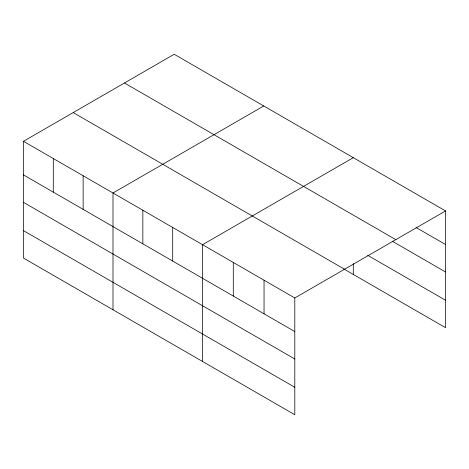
<?xml version="1.0" encoding="UTF-8"?>
<svg xmlns="http://www.w3.org/2000/svg" width="469" height="469" viewBox="0 0 469 469"><rect width="100%" height="100%" fill="white"/><g stroke="black" fill="none" stroke-linecap="round" stroke-linejoin="round"><path stroke-width="0.7" d="M23.45 141.304L294.802 297.967L294.802 414.731L23.45 258.067L23.45 141.304L174.198 54.269L445.55 210.933L445.55 327.696L343.965 269.042M263.748 105.971L112.994 193.005L112.994 309.763M353.292 157.666L202.544 244.701L202.544 361.464M294.802 297.967L445.55 210.933M416.05 227.494L445.55 244.525M124.455 82.995L395.801 239.653M392.201 241.172L445.55 271.973M367.725 255.318L445.55 300.248M73.199 112.583L344.545 269.247M23.45 174.896L294.802 331.56M23.45 202.344L294.802 359.008M23.45 230.619L294.802 387.283M353.292 263.596L353.292 274.429M264.047 280.216L264.047 313.808M233.292 262.458L233.292 296.05M172.692 227.471L172.692 261.063M142.846 210.235L142.846 243.833M83.148 175.769L83.148 209.362M53.296 158.54L53.296 192.132"/></g></svg>
